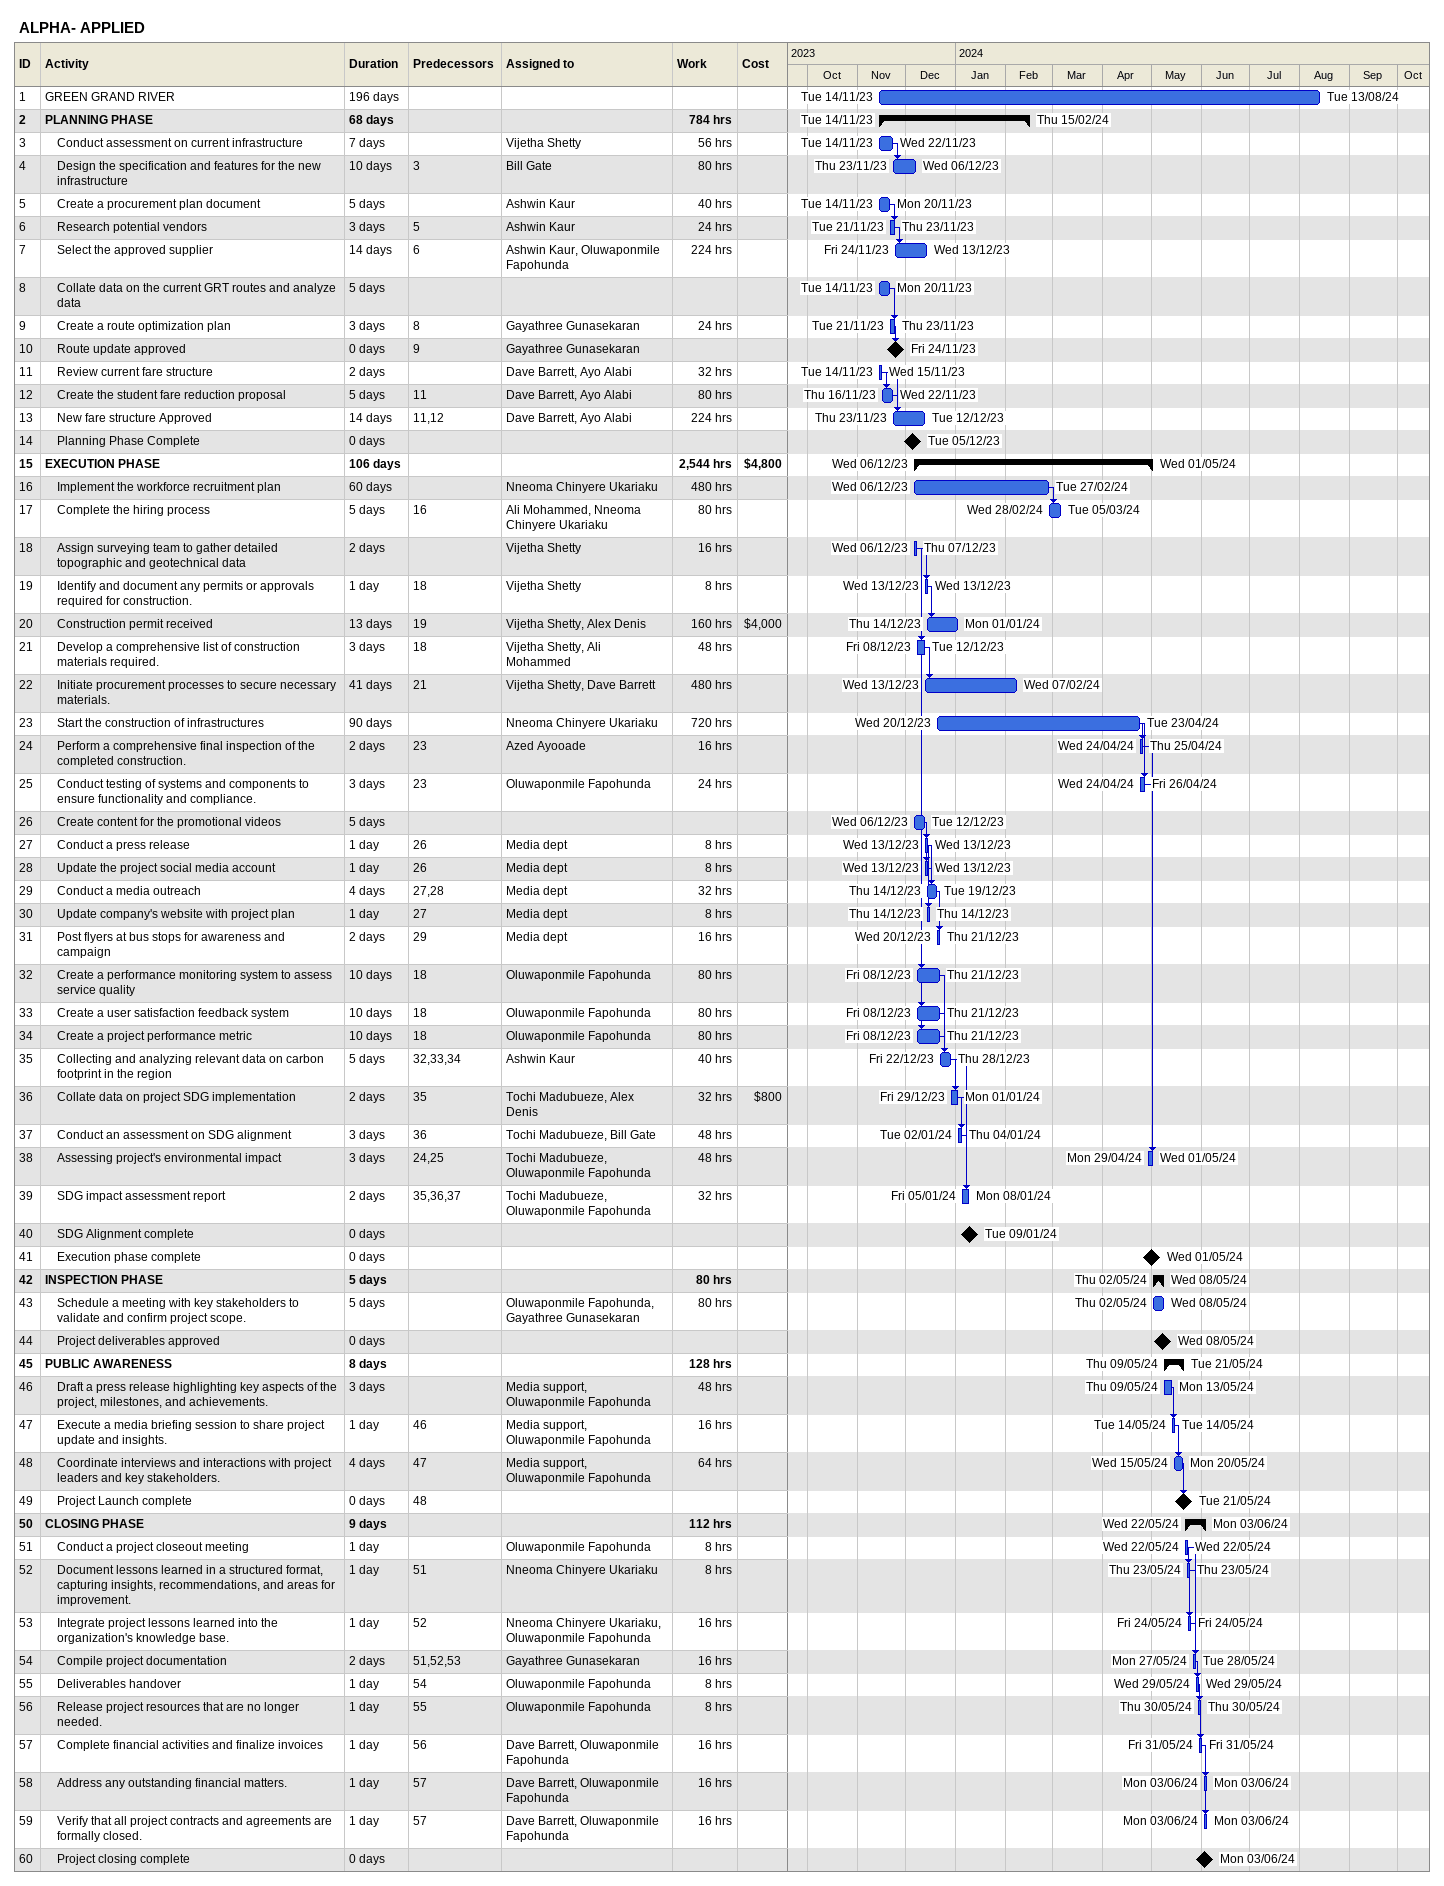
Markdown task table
ALPHA- APPLIED

| ID | Level | Task | Duration | Start | Finish | Predecessors | Resources | Work (h) | Cost ($) |
|---|---|---|---|---|---|---|---|---|---|
| 1 | 1 | GREEN GRAND RIVER | 196d | 2023-11-14 | 2024-08-13 |  |  |  |  |
| 2 | 1 | **PLANNING PHASE** | 68d | 2023-11-14 | 2024-02-15 |  |  | 784 |  |
| 3 | 2 | Conduct assessment on current infrastructure | 7d | 2023-11-14 | 2023-11-22 |  | Vijetha Shetty | 56 |  |
| 4 | 2 | Design the specification and features for the new infrastructure | 10d | 2023-11-23 | 2023-12-06 | 3 | Bill Gate | 80 |  |
| 5 | 2 | Create a procurement plan document | 5d | 2023-11-14 | 2023-11-20 |  | Ashwin Kaur | 40 |  |
| 6 | 2 | Research potential vendors | 3d | 2023-11-21 | 2023-11-23 | 5 | Ashwin Kaur | 24 |  |
| 7 | 2 | Select the approved supplier | 14d | 2023-11-24 | 2023-12-13 | 6 | Ashwin Kaur, Oluwaponmile Fapohunda | 224 |  |
| 8 | 2 | Collate data on the current GRT routes and analyze data | 5d | 2023-11-14 | 2023-11-20 |  |  |  |  |
| 9 | 2 | Create a route optimization plan | 3d | 2023-11-21 | 2023-11-23 | 8 | Gayathree Gunasekaran | 24 |  |
| 10 | 2 | Route update approved | 0d | 2023-11-24 | 2023-11-24 | 9 | Gayathree Gunasekaran |  |  |
| 11 | 2 | Review current fare structure | 2d | 2023-11-14 | 2023-11-15 |  | Dave Barrett, Ayo Alabi | 32 |  |
| 12 | 2 | Create the student fare reduction proposal | 5d | 2023-11-16 | 2023-11-22 | 11 | Dave Barrett, Ayo Alabi | 80 |  |
| 13 | 2 | New fare structure Approved | 14d | 2023-11-23 | 2023-12-12 | 11, 12 | Dave Barrett, Ayo Alabi | 224 |  |
| 14 | 2 | Planning Phase Complete | 0d | 2023-12-05 | 2023-12-05 |  |  |  |  |
| 15 | 1 | **EXECUTION PHASE** | 106d | 2023-12-06 | 2024-05-01 |  |  | 2544 | 4800 |
| 16 | 2 | Implement the workforce recruitment plan | 60d | 2023-12-06 | 2024-02-27 |  | Nneoma Chinyere Ukariaku | 480 |  |
| 17 | 2 | Complete the hiring process | 5d | 2024-02-28 | 2024-03-05 | 16 | Ali Mohammed, Nneoma Chinyere Ukariaku | 80 |  |
| 18 | 2 | Assign surveying team to gather detailed topographic and geotechnical data | 2d | 2023-12-06 | 2023-12-07 |  | Vijetha Shetty | 16 |  |
| 19 | 2 | Identify and document any permits or approvals required for construction. | 1d | 2023-12-13 | 2023-12-13 | 18 | Vijetha Shetty | 8 |  |
| 20 | 2 | Construction permit received | 13d | 2023-12-14 | 2024-01-01 | 19 | Vijetha Shetty, Alex Denis | 160 | 4000 |
| 21 | 2 | Develop a comprehensive list of construction materials required. | 3d | 2023-12-08 | 2023-12-12 | 18 | Vijetha Shetty, Ali Mohammed | 48 |  |
| 22 | 2 | Initiate procurement processes to secure necessary materials. | 41d | 2023-12-13 | 2024-02-07 | 21 | Vijetha Shetty, Dave Barrett | 480 |  |
| 23 | 2 | Start the construction of infrastructures | 90d | 2023-12-20 | 2024-04-23 |  | Nneoma Chinyere Ukariaku | 720 |  |
| 24 | 2 | Perform a comprehensive final inspection of the completed construction. | 2d | 2024-04-24 | 2024-04-25 | 23 | Azed Ayooade | 16 |  |
| 25 | 2 | Conduct testing of systems and components to ensure functionality and compliance. | 3d | 2024-04-24 | 2024-04-26 | 23 | Oluwaponmile Fapohunda | 24 |  |
| 26 | 2 | Create content for the promotional videos | 5d | 2023-12-06 | 2023-12-12 |  |  |  |  |
| 27 | 2 | Conduct a press release | 1d | 2023-12-13 | 2023-12-13 | 26 | Media dept | 8 |  |
| 28 | 2 | Update the project social media account | 1d | 2023-12-13 | 2023-12-13 | 26 | Media dept | 8 |  |
| 29 | 2 | Conduct a media outreach | 4d | 2023-12-14 | 2023-12-19 | 27, 28 | Media dept | 32 |  |
| 30 | 2 | Update company's website with project plan | 1d | 2023-12-14 | 2023-12-14 | 27 | Media dept | 8 |  |
| 31 | 2 | Post flyers at bus stops for awareness and campaign | 2d | 2023-12-20 | 2023-12-21 | 29 | Media dept | 16 |  |
| 32 | 2 | Create a performance monitoring system to assess service quality | 10d | 2023-12-08 | 2023-12-21 | 18 | Oluwaponmile Fapohunda | 80 |  |
| 33 | 2 | Create a user satisfaction feedback system | 10d | 2023-12-08 | 2023-12-21 | 18 | Oluwaponmile Fapohunda | 80 |  |
| 34 | 2 | Create a project performance metric | 10d | 2023-12-08 | 2023-12-21 | 18 | Oluwaponmile Fapohunda | 80 |  |
| 35 | 2 | Collecting and analyzing relevant data on carbon footprint in the region | 5d | 2023-12-22 | 2023-12-28 | 32, 33, 34 | Ashwin Kaur | 40 |  |
| 36 | 2 | Collate data on project SDG implementation | 2d | 2023-12-29 | 2024-01-01 | 35 | Tochi Madubueze, Alex Denis | 32 | 800 |
| 37 | 2 | Conduct an assessment on SDG alignment | 3d | 2024-01-02 | 2024-01-04 | 36 | Tochi Madubueze, Bill Gate | 48 |  |
| 38 | 2 | Assessing project's environmental impact | 3d | 2024-04-29 | 2024-05-01 | 24, 25 | Tochi Madubueze, Oluwaponmile Fapohunda | 48 |  |
| 39 | 2 | SDG impact assessment report | 2d | 2024-01-05 | 2024-01-08 | 35, 36, 37 | Tochi Madubueze, Oluwaponmile Fapohunda | 32 |  |
| 40 | 2 | SDG Alignment complete | 0d | 2024-01-09 | 2024-01-09 |  |  |  |  |
| 41 | 2 | Execution phase complete | 0d | 2024-05-01 | 2024-05-01 |  |  |  |  |
| 42 | 1 | **INSPECTION PHASE** | 5d | 2024-05-02 | 2024-05-08 |  |  | 80 |  |
| 43 | 2 | Schedule a meeting with key stakeholders to validate and confirm project scope. | 5d | 2024-05-02 | 2024-05-08 |  | Oluwaponmile Fapohunda, Gayathree Gunasekaran | 80 |  |
| 44 | 2 | Project deliverables approved | 0d | 2024-05-08 | 2024-05-08 |  |  |  |  |
| 45 | 1 | **PUBLIC AWARENESS** | 8d | 2024-05-09 | 2024-05-21 |  |  | 128 |  |
| 46 | 2 | Draft a press release highlighting key aspects of the project, milestones, and achievements. | 3d | 2024-05-09 | 2024-05-13 |  | Media support, Oluwaponmile Fapohunda | 48 |  |
| 47 | 2 | Execute a media briefing session to share project update and insights. | 1d | 2024-05-14 | 2024-05-14 | 46 | Media support, Oluwaponmile Fapohunda | 16 |  |
| 48 | 2 | Coordinate interviews and interactions with project leaders and key stakeholders. | 4d | 2024-05-15 | 2024-05-20 | 47 | Media support, Oluwaponmile Fapohunda | 64 |  |
| 49 | 2 | Project Launch complete | 0d | 2024-05-21 | 2024-05-21 | 48 |  |  |  |
| 50 | 1 | **CLOSING PHASE** | 9d | 2024-05-22 | 2024-06-03 |  |  | 112 |  |
| 51 | 2 | Conduct a project closeout meeting | 1d | 2024-05-22 | 2024-05-22 |  | Oluwaponmile Fapohunda | 8 |  |
| 52 | 2 | Document lessons learned in a structured format, capturing insights, recommendations, and areas for improvement. | 1d | 2024-05-23 | 2024-05-23 | 51 | Nneoma Chinyere Ukariaku | 8 |  |
| 53 | 2 | Integrate project lessons learned into the organization's knowledge base. | 1d | 2024-05-24 | 2024-05-24 | 52 | Nneoma Chinyere Ukariaku, Oluwaponmile Fapohunda | 16 |  |
| 54 | 2 | Compile project documentation | 2d | 2024-05-27 | 2024-05-28 | 51, 52, 53 | Gayathree Gunasekaran | 16 |  |
| 55 | 2 | Deliverables handover | 1d | 2024-05-29 | 2024-05-29 | 54 | Oluwaponmile Fapohunda | 8 |  |
| 56 | 2 | Release project resources that are no longer needed. | 1d | 2024-05-30 | 2024-05-30 | 55 | Oluwaponmile Fapohunda | 8 |  |
| 57 | 2 | Complete financial activities and finalize invoices | 1d | 2024-05-31 | 2024-05-31 | 56 | Dave Barrett, Oluwaponmile Fapohunda | 16 |  |
| 58 | 2 | Address any outstanding financial matters. | 1d | 2024-06-03 | 2024-06-03 | 57 | Dave Barrett, Oluwaponmile Fapohunda | 16 |  |
| 59 | 2 | Verify that all project contracts and agreements are formally closed. | 1d | 2024-06-03 | 2024-06-03 | 57 | Dave Barrett, Oluwaponmile Fapohunda | 16 |  |
| 60 | 2 | Project closing complete | 0d | 2024-06-03 | 2024-06-03 |  |  |  |  |
